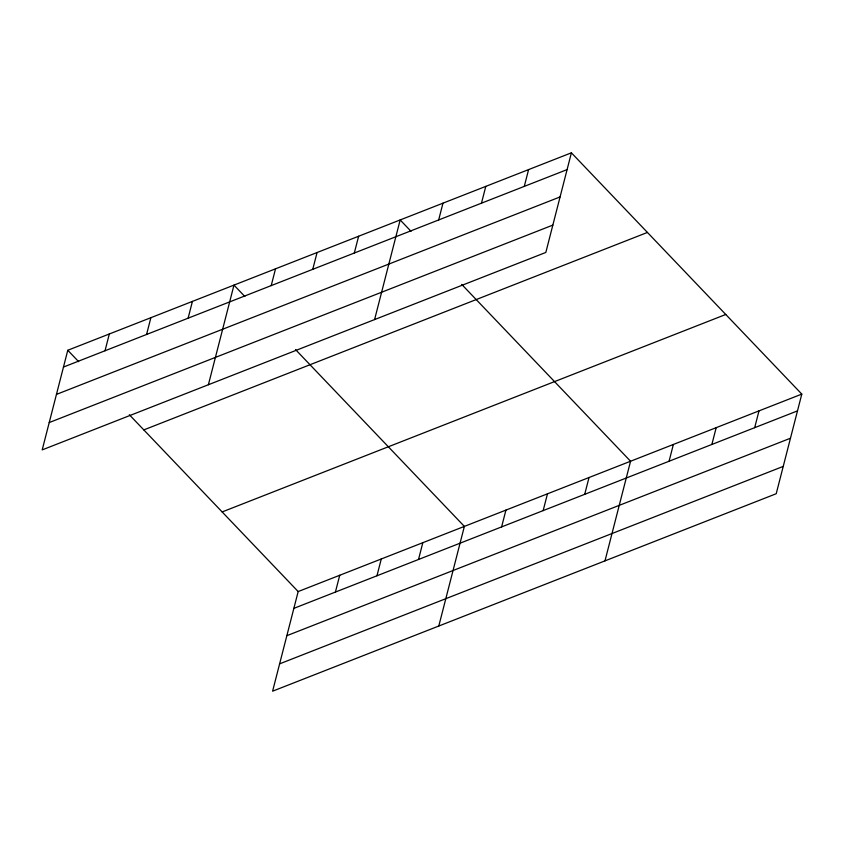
<?xml version="1.0" encoding="UTF-8"?>
<svg xmlns="http://www.w3.org/2000/svg" width="844" height="844" viewBox="0 0 844 844"><rect width="100%" height="100%" fill="white"/><g stroke="black" fill="none" stroke-linecap="round" stroke-linejoin="round"><path stroke-width="1.27" d="M571.399 152.817L67.784 350.271L42.2 449.894L545.825 252.44L571.399 152.817L801.8 394.106L776.216 493.729L272.601 691.183L298.175 591.56L801.8 394.106M105.015 350.766L109.33 333.981M146.571 334.477L150.876 317.692M188.117 318.188L192.421 301.403M208.394 384.737L233.978 285.114L244.834 296.487M271.209 285.61L275.524 268.825M312.765 269.32L317.07 252.535M354.311 253.031L358.626 236.236M374.588 319.57L400.172 219.946L411.028 231.33M335.416 592.055L339.731 575.27M438.669 219.957L442.973 203.161M376.962 575.766L381.277 558.981M481.481 203.172L485.785 186.376M418.518 559.477L422.823 542.692M524.282 186.387L528.597 169.602M438.796 626.026L464.369 526.403L295.527 349.574M501.61 526.899L505.925 510.114M543.156 510.609L547.471 493.824M584.713 494.32L589.017 477.535M604.99 560.859L630.563 461.235L461.721 284.407M669.07 461.246L673.375 444.461M711.872 444.461L716.187 427.676M754.684 427.676L758.988 410.891M63.469 367.056L567.094 169.602M56.453 394.401L560.068 196.937M49.216 422.559L552.841 225.105M143.807 429.902L647.432 232.438M222.141 511.939L725.766 314.474M293.87 608.355L797.485 410.891M286.844 635.69L790.469 438.226M279.617 663.848L783.243 466.394M67.784 350.271L78.64 361.643M129.332 414.731L298.175 591.56"/></g></svg>
